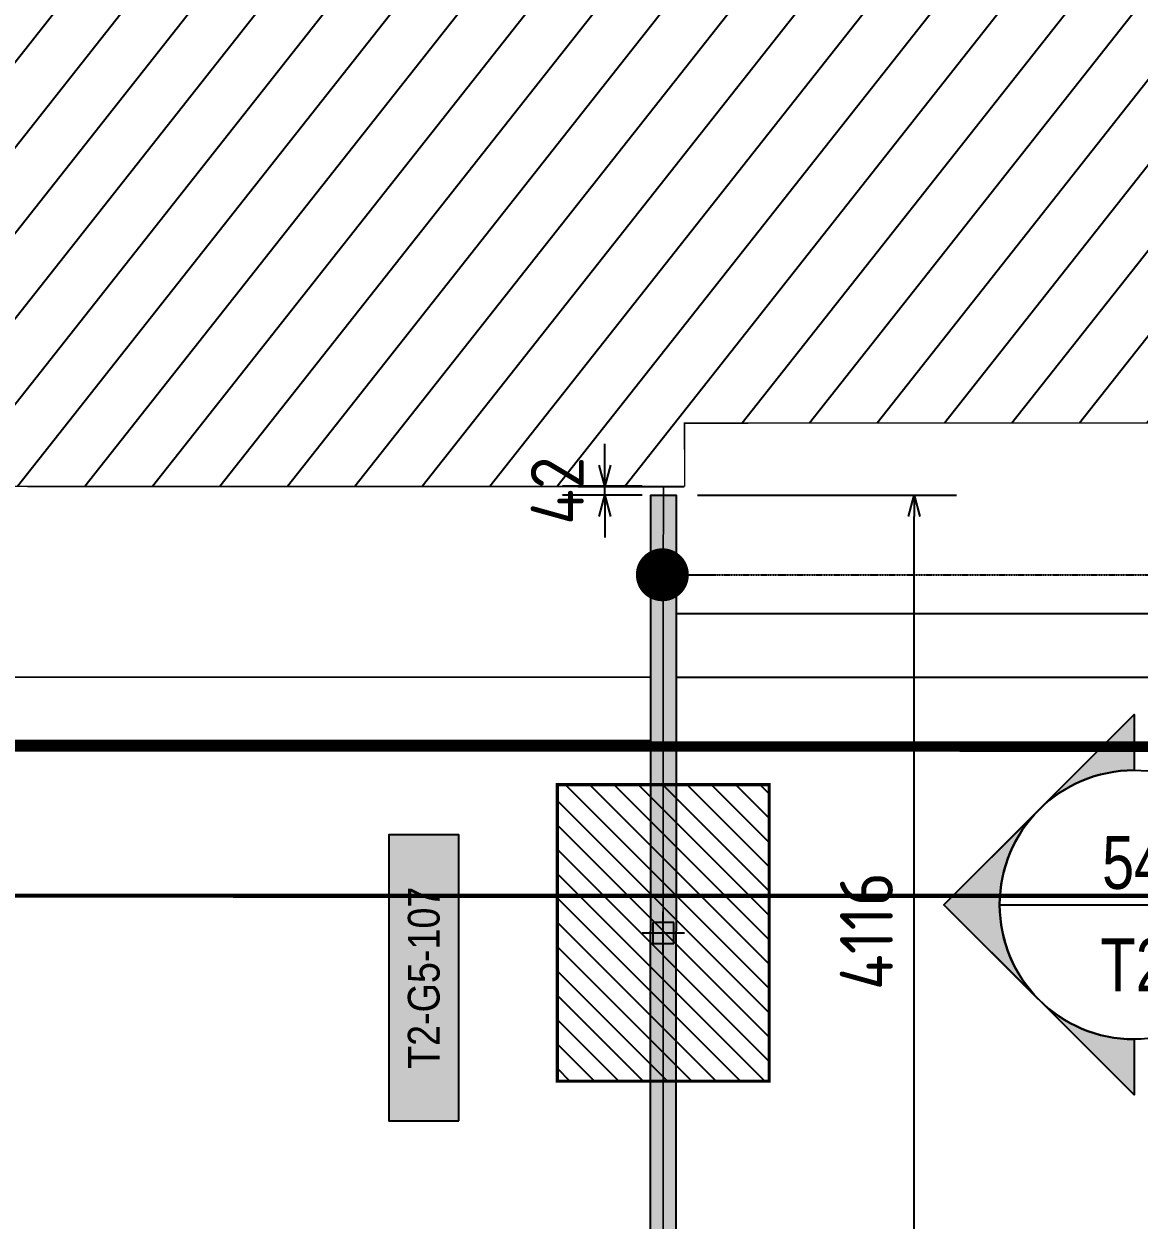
# Model space of a CAD drawing. Header units: centimetres. Extents: x -6122352 to 4157695, y -1694241 to 1947892.
# Drawn here: x 207789 to 213053, y -174023 to -168375 of the extents above; entities that cross this region are included whole.
import ezdxf
from ezdxf.enums import TextEntityAlignment as Align
from ezdxf.xclip import XClip

# ---------------------------------------------------------------- set-up
doc = ezdxf.new("R2010")
doc.units = ezdxf.units.CM
doc.header["$MEASUREMENT"] = 0
doc.header["$XCLIPFRAME"] = 2
doc.header["$PDMODE"] = 66
doc.header["$PDSIZE"] = 100
doc.linetypes.add('DASHED2', pattern=[0.375, 0.25, -0.125])
doc.linetypes.add('XR-AR-END-SETTING OUT PLAN$0$23261-XR-AR-SI-GF$0$HIDDEN', pattern=[0.375, 0.25, -0.125])
for name, color, linetype in [('00-MI-DIM', 7, 'Continuous'), ('23585-XR-AR-BOUNDARY WALLS AND SETBACKS$0$setback', 7, 'XR-AR-END-SETTING OUT PLAN$0$23261-XR-AR-SI-GF$0$HIDDEN'), ('@MI-FOOTINGS', 7, 'Continuous'), ('@MI-REF LAYER', 7, 'Continuous'), ('@MI-TYPE-02', 6, 'Continuous'), ('A-GLASS HATCH', 7, 'Continuous'), ('B_TH_6', 7, 'Continuous'), ('PANEL-TAGS', 7, 'Continuous'), ('XR-AR-END-SETTING OUT PLAN$0$23585-XR-AR-END-GROUND FLOOR$0$A-Flor-Strs', 1, 'Continuous'), ('XR-AR-MID-SETTING OUT FOR MASTER$0$23585-XR-AR-MID-GROUND FLOOR$0$A-Flor-Strs', 1, 'Continuous'), ('XR-AR-MID-SETTING OUT FOR MASTER$0$23585-XR-AR-MID-GROUND FLOOR$0$GS-HATCH-FLOOR TILE', 251, 'Continuous')]:
    doc.layers.add(name, color=color, linetype=linetype)
doc.layers.add('23585-XR-AR-DAMAC PLOT LIMITS$0$1-End units', color=7, linetype='Continuous', lineweight=5, true_color=0xf8991e)
for name, color, linetype, lineweight in [('23585-XR-AR-DAMAC PLOT LIMITS$0$1-Mid units', 41, 'Continuous', 5), ('@ Foundations', 4, 'DASHED2', 50), ('A-ANNO-TEXT', 3, 'Continuous', 25), ('XR-AR-END-SETTING OUT PLAN$0$23585-XR-AR-END-GROUND FLOOR$0$A-GLAZ-SILL', 8, 'Continuous', 5), ('XR-AR-END-SETTING OUT PLAN$0$23585-XR-AR-END-GROUND FLOOR$0$A-GLAZ-WNDO', 232, 'Continuous', 9), ('XR-AR-END-SETTING OUT PLAN$0$23585-XR-AR-END-GROUND FLOOR$0$A-WALL', 7, 'Continuous', 30), ('XR-AR-END-SETTING OUT PLAN$0$23585-XR-AR-END-GROUND FLOOR$0$S-COLS', 51, 'Continuous', 40), ('XR-AR-END-SETTING OUT PLAN$0$23585-XR-AR-END-GROUND FLOOR$0$S-COLS-PATT', 8, 'Continuous', 5), ('XR-AR-MID-SETTING OUT FOR MASTER$0$23585-XR-AR-MID-GROUND FLOOR$0$$A-GLAZ-WNDO', 232, 'Continuous', 9), ('XR-AR-MID-SETTING OUT FOR MASTER$0$23585-XR-AR-MID-GROUND FLOOR$0$A-GLAZ-SILL', 8, 'Continuous', 5), ('XR-AR-MID-SETTING OUT FOR MASTER$0$23585-XR-AR-MID-GROUND FLOOR$0$A-GLAZ-WNDO', 232, 'Continuous', 9), ('XR-AR-MID-SETTING OUT FOR MASTER$0$23585-XR-AR-MID-GROUND FLOOR$0$A-WALL', 7, 'Continuous', 30), ('XR-AR-MID-SETTING OUT FOR MASTER$0$23585-XR-AR-MID-GROUND FLOOR$0$S-COLS', 51, 'Continuous', 40)]:
    doc.layers.add(name, color=color, linetype=linetype, lineweight=lineweight)
doc.styles.add('Arial Narrow', font='ARIALN.TTF', dxfattribs={"width": 0.95, "height": 500})
doc.styles.add('PANELTAG_STYLE', font='arial.ttf')
doc.styles.add('Schueco-BEMSTIL', font='isocpeur.ttf', dxfattribs={"width": 0.9})
doc.dimstyles.new('MI- JWC-TXT-2.5 MM', dxfattribs={"dimscale": 1.5, "dimtxt": 2.5, "dimasz": 1, "dimexe": 2, "dimexo": 1, "dimgap": 1, "dimtad": 1, "dimdec": 0, "dimdsep": 46, "dimtxsty": 'Schueco-BEMSTIL', "dimblk": 'OPEN30', "dimcen": 0, "dimdle": 2, "dimclrd": 140, "dimclre": 8, "dimclrt": 40, "dimadec": 0, "dimazin": 2, "dimtfac": 1, "dimtdec": 0, "dimtix": 1, "dimtmove": 2, "dimatfit": 3, "dimldrblk": 'OPEN', "dimfxl": 2, "dimlwd": -1, "dimlwe": -1, "dimarcsym": 0})

# ---------------------------------------------------------------- blocks, each defined once
blk = doc.blocks.new('23585-XR-AR-BOUNDARY WALLS AND SETBACKS')
at = {"layer": '23585-XR-AR-BOUNDARY WALLS AND SETBACKS$0$setback', "ltscale": 40, "const_width": 0.05}
blk.add_lwpolyline([(496642.234, 2768944.9113), (496656.6113, 2768931.7377), (496660.7662, 2768936.2722), (496664.8196, 2768940.696), (496668.873, 2768945.1196), (496672.9264, 2768949.5434), (496676.9798, 2768953.9672), (496681.0332, 2768958.391), (496685.0866, 2768962.8148), (496689.24, 2768967.3477), (496674.8624, 2768980.5207), (496670.7094, 2768975.9883), (496666.6558, 2768971.5645), (496662.6024, 2768967.1408), (496658.549, 2768962.717), (496654.4956, 2768958.2932), (496650.4422, 2768953.8695), (496646.3888, 2768949.4458), (496642.234, 2768944.9113)], dxfattribs=at)
blk = doc.blocks.new('A$C9d9485f6')
at = {"layer": 'A-ANNO-TEXT', "rotation": 312.4881850805905}
blk.add_blockref('23585-XR-AR-BOUNDARY WALLS AND SETBACKS', (-2377088.5348, -1504219.2521), dxfattribs=at)
blk = doc.blocks.new('23585-XR-AR-DAMAC PLOT LIMITS')
at = {"layer": '23585-XR-AR-DAMAC PLOT LIMITS$0$1-End units', "color": 251, "true_color": 0x636466}
blk.add_lwpolyline([(496656.7965, 2768927.4991), (496639.1013, 2768943.7127), (496645.2829, 2768950.4591), (496662.9781, 2768934.2455)], close=True, dxfattribs=at)
at = {"layer": '23585-XR-AR-DAMAC PLOT LIMITS$0$1-Mid units', "color": 251, "true_color": 0x636466}
blk.add_lwpolyline([(496662.9781, 2768934.2455), (496645.2829, 2768950.4591), (496649.3363, 2768954.8829), (496667.0315, 2768938.6693)], close=True, dxfattribs=at)
blk = doc.blocks.new('A$Cf093b529')
at = {"layer": 'A-ANNO-TEXT'}
blk.add_blockref('23585-XR-AR-DAMAC PLOT LIMITS', (-495391.9901, -2768603.4419), dxfattribs=at)
blk = doc.blocks.new('XR-AR-END-SETTING OUT PLAN$0$23585-XR-AR-END-GROUND FLOOR$0$A$C75a8815d')
at = {"layer": 'XR-AR-END-SETTING OUT PLAN$0$23585-XR-AR-END-GROUND FLOOR$0$S-COLS', "color": 252, "lineweight": 30}
blk.add_lwpolyline([(6049.8, 13227.6), (6049.8, 12227.6), (6249.8, 12227.6), (6249.8, 13227.6)], close=True, dxfattribs=at)
blk = doc.blocks.new('XR-AR-END-SETTING OUT PLAN')
at = {"layer": 'XR-AR-END-SETTING OUT PLAN$0$23585-XR-AR-END-GROUND FLOOR$0$A-Flor-Strs', "color": 8}
for points in [[(3000.1, 19773.3), (3000.1, 20973.3), (9090, 20973.2)], [(3300.1, 19773.3), (3300.1, 20673.3), (9090, 20673.3)]]:
    blk.add_lwpolyline(points, dxfattribs=at)
at = {"layer": 'XR-AR-END-SETTING OUT PLAN$0$23585-XR-AR-END-GROUND FLOOR$0$A-GLAZ-SILL', "color": 252}
blk.add_line((3550.1, 19523.4), (8750.1, 19523.4), dxfattribs=at)
at = {"layer": 'XR-AR-END-SETTING OUT PLAN$0$23585-XR-AR-END-GROUND FLOOR$0$A-GLAZ-WNDO', "color": 252}
for p, q in [((6150.1, 19773.4), (3550.1, 19773.4)), ((6150.1, 19773.4), (8750.1, 19773.4)), ((7410.1, 19623.4), (7410.1, 19773.4)), ((7460.1, 19773.4), (7460.1, 19623.4)), ((8700.1, 19623.4), (8700.1, 19773.4)), ((8750.1, 19773.4), (8750.1, 19523.4)), ((3550.1, 19623.4), (6150.1, 19623.4)), ((8750.1, 19623.4), (6150.1, 19623.4))]:
    blk.add_line(p, q, dxfattribs=at)
blk.add_lwpolyline([(7460.1, 19723.4), (8700.1, 19723.4)], dxfattribs=at)
for points in [[(6150.1, 19563.4), (6070.1, 19563.4), (6070.1, 19613.4), (6150.1, 19613.4)], [(6150.1, 19563.4), (6230.1, 19563.4), (6230.1, 19613.4), (6150.1, 19613.4)], [(6230.1, 19563.4), (7440.1, 19563.4), (7440.1, 19613.4), (6230.1, 19613.4)], [(7520.1, 19563.4), (7440.1, 19563.4), (7440.1, 19613.4), (7520.1, 19613.4)]]:
    blk.add_lwpolyline(points, close=True, dxfattribs=at)
at = {"layer": 'XR-AR-END-SETTING OUT PLAN$0$23585-XR-AR-END-GROUND FLOOR$0$A-WALL', "color": 8}
for points in [[(9250.1, 19773.3), (8750.1, 19773.4), (8750.1, 19523.3), (9250, 19523.4)], [(9250.1, 6650), (9050.1, 6650), (9050.1, 8750), (6850.1, 8750), (6850.1, 8700), (6750.1, 8700), (6750.1, 8750), (6650.1, 8750), (6650.1, 8850), (6950.1, 8850), (6950.1, 8900), (7050.1, 8900), (7050.1, 8850), (9050.1, 8850), (9050.1, 10350), (7050.1, 10350), (7050.1, 9800), (6950.1, 9800), (6950.1, 10550), (7050.1, 10550), (7050.1, 10450), (9050.1, 10450), (9049.9, 19523.4), (9250, 19523.4)]]:
    blk.add_lwpolyline(points, close=True, dxfattribs=at)
at = {"layer": 'XR-AR-END-SETTING OUT PLAN$0$23585-XR-AR-END-GROUND FLOOR$0$S-COLS-PATT', "color": 8}
blk.add_blockref('XR-AR-END-SETTING OUT PLAN$0$23585-XR-AR-END-GROUND FLOOR$0$A$C75a8815d', (3000.1, 5500), dxfattribs=at)
blk = doc.blocks.new('END UNIT')
at = {"xscale": 0.001, "yscale": 0.001, "zscale": 0.001}
blk.add_blockref('XR-AR-END-SETTING OUT PLAN', (-9.1502, 0), dxfattribs=at)
blk = doc.blocks.new('XR-AR-MID-SETTING OUT FOR MASTER$0$23585-XR-AR-MID-GROUND FLOOR$0$945-4P-1-101-GROUND FLOOR PLAN$0$XR-MIDDLE-GROUND FLOOR PLAN$0$A$C446944C1')
at = {"layer": 'XR-AR-MID-SETTING OUT FOR MASTER$0$23585-XR-AR-MID-GROUND FLOOR$0$A-GLAZ-SILL', "color": 252}
blk.add_line((0, 0), (5.2, 0), dxfattribs=at)
for points in [[(2.2081, -0.0228), (2.2081, -0.1242), (2.0938, -0.0735), (2.2081, -0.0228)], [(2.9919, -0.0228), (2.9919, -0.1242), (3.1062, -0.0735), (2.9919, -0.0228)]]:
    blk.add_lwpolyline(points, dxfattribs=at)
at = {"layer": 'XR-AR-MID-SETTING OUT FOR MASTER$0$23585-XR-AR-MID-GROUND FLOOR$0$A-GLAZ-WNDO', "color": 252}
for p, q in [((5.2, 0.25), (0, 0.25)), ((0, 0.25), (0, 0)), ((0.05, 0.1), (0.05, 0.25)), ((1.285, 0.25), (1.285, 0.1)), ((1.335, 0.1), (1.335, 0.25)), ((3.865, 0.1), (3.865, 0.25)), ((3.915, 0.25), (3.915, 0.1)), ((5.15, 0.1), (5.15, 0.25)), ((5.2, 0.25), (5.2, 0)), ((0, 0.1), (2.6, 0.1)), ((5.2, 0.1), (2.6, 0.1))]:
    blk.add_line(p, q, dxfattribs=at)
for points in [[(1.285, 0.2), (0.05, 0.2)], [(3.915, 0.2), (5.15, 0.2)]]:
    blk.add_lwpolyline(points, dxfattribs=at)
for points in [[(1.225, 0.04), (1.305, 0.04), (1.305, 0.09), (1.225, 0.09)], [(2.52, 0.04), (1.305, 0.04), (1.305, 0.09), (2.52, 0.09)], [(2.6, 0.04), (2.52, 0.04), (2.52, 0.09), (2.6, 0.09)], [(2.6, 0.04), (2.68, 0.04), (2.68, 0.09), (2.6, 0.09)], [(2.68, 0.04), (3.895, 0.04), (3.895, 0.09), (2.68, 0.09)], [(3.975, 0.04), (3.895, 0.04), (3.895, 0.09), (3.975, 0.09)]]:
    blk.add_lwpolyline(points, close=True, dxfattribs=at)
blk = doc.blocks.new('XR-AR-MID-SETTING OUT FOR MASTER$0$23585-XR-AR-MID-GROUND FLOOR$0$A$C08698786')
at = {"layer": 'XR-AR-MID-SETTING OUT FOR MASTER$0$23585-XR-AR-MID-GROUND FLOOR$0$S-COLS', "color": 252, "lineweight": 30}
blk.add_lwpolyline([(-100.1, 18727.6), (-100.1, 17727.6), (99.9, 17727.6), (99.9, 18727.6)], close=True, dxfattribs=at)
blk = doc.blocks.new('XR-AR-MID-SETTING OUT FOR MASTER')
at = {"layer": 'XR-AR-MID-SETTING OUT FOR MASTER$0$23585-XR-AR-MID-GROUND FLOOR$0$A-Flor-Strs', "color": 8}
for p, q in [((60.1, 20672.9), (5940, 20672.7)), ((60, 20372.9), (5940, 20372.7))]:
    blk.add_line(p, q, dxfattribs=at)
at = {"layer": 'XR-AR-MID-SETTING OUT FOR MASTER$0$23585-XR-AR-MID-GROUND FLOOR$0$A-WALL', "color": 8}
for points in [[(100, 19472.7), (-100, 19472.7), (-100, 5500), (100, 5500), (100, 8850.1), (1100, 8850.1), (1100, 8950.1), (100, 8950.1), (100, 10950), (2100, 10950), (2100, 9950.1), (2200, 9950.1), (2200.1, 11150), (2100.1, 11150), (2100, 11050), (100, 11050)], [(100, 19472.7), (400, 19472.7), (400, 19222.7), (100, 19222.7)]]:
    blk.add_lwpolyline(points, close=True, dxfattribs=at)
at = {"layer": 'XR-AR-MID-SETTING OUT FOR MASTER$0$23585-XR-AR-MID-GROUND FLOOR$0$$A-GLAZ-WNDO', "color": 8, "xscale": -1000, "yscale": 1000, "zscale": 1000}
blk.add_blockref('XR-AR-MID-SETTING OUT FOR MASTER$0$23585-XR-AR-MID-GROUND FLOOR$0$945-4P-1-101-GROUND FLOOR PLAN$0$XR-MIDDLE-GROUND FLOOR PLAN$0$A$C446944C1', (5600, 19222.7), dxfattribs=at)
at = {"layer": 'XR-AR-MID-SETTING OUT FOR MASTER$0$23585-XR-AR-MID-GROUND FLOOR$0$GS-HATCH-FLOOR TILE', "color": 8}
blk.add_blockref('XR-AR-MID-SETTING OUT FOR MASTER$0$23585-XR-AR-MID-GROUND FLOOR$0$A$C08698786', (0, 0), dxfattribs=at)
blk = doc.blocks.new('MID UNIT')
at = {"xscale": 0.001, "yscale": 0.001, "zscale": 0.001}
blk.add_blockref('XR-AR-MID-SETTING OUT FOR MASTER', (0, 0), dxfattribs=at)
blk = doc.blocks.new('TH_6')
at = {"xscale": -1}
blk.add_blockref('END UNIT', (495838.3054, 2769163.9966), dxfattribs=at)
blk.add_blockref('MID UNIT', (495838.3054, 2769163.9966), dxfattribs=at)
blk = doc.blocks.new('23585-XR-AR-MALDIVE-3$0$TH_6')
at = {"layer": 'B_TH_6', "xscale": 1.000019685734281, "yscale": 1.000019685734281, "zscale": 1.000019685734281}
blk.add_blockref('TH_6', (-9.7602, -54.513), dxfattribs=at)
at = {"layer": '@ Foundations', "linetype": 'DASHED2', "ltscale": 25}
blk.add_lwpolyline([(495839.6561, 2769177.7888), (495836.9561, 2769177.7888), (495836.9561, 2769183.1388), (495839.6561, 2769183.1388)], close=True, dxfattribs=at)
blk = doc.blocks.new('_Dot')
at = {"color": 0, "linetype": 'ByBlock', "lineweight": -2}
blk.add_line((-0.5, 0), (-1, 0), dxfattribs=at)
at = {"color": 0, "linetype": 'ByBlock', "const_width": 0.5}
blk.add_lwpolyline([(-0.25, 0, 1), (0.25, 0, 1)], format="xyb", close=True, dxfattribs=at)
blk = doc.blocks.new('_Open30')
at = {"color": 0, "linetype": 'ByBlock', "lineweight": -2}
for p, q in [((-1, 0.268), (0, 0)), ((0, 0), (-1, -0.268)), ((0, 0), (-1, 0))]:
    blk.add_line(p, q, dxfattribs=at)
blk = doc.blocks.new('*D3689')
at = {"layer": '@MI-TYPE-02', "color": 8, "transparency": 16777216}
for p, q in [((161.3, 4184.7), (1384.5, 4184.7)), ((160, 68.8), (1384.5, 68.8))]:
    blk.add_line(p, q, dxfattribs=at)
at = {"layer": '@MI-TYPE-02', "color": 140, "transparency": 16777216}
blk.add_line((1184.5, 168.8), (1184.5, 4084.7), dxfattribs=at)
at = {"layer": 'Defpoints', "color": 0, "transparency": 16777216}
for p in [(61.3, 4184.7), (1184.5, 4184.7), (60, 68.8)]:
    blk.add_point(p, dxfattribs=at)
at = {"layer": '@MI-TYPE-02', "color": 140, "transparency": 16777216, "xscale": 100, "yscale": 100, "zscale": 100}
for p, rotation in [((1184.5, 4184.7), 90), ((1184.5, 68.8), 270)]:
    blk.add_blockref('_Open30', p, dxfattribs=dict(at, rotation=rotation))
at = {"layer": '@MI-TYPE-02', "color": 40, "transparency": 16777216, "insert": (959.5, 2126.8), "char_height": 250, "attachment_point": 5, "rotation": 90, "style": 'Schueco-BEMSTIL'}
blk.add_mtext('4116', dxfattribs=at)
blk = doc.blocks.new('_Open')
at = {"color": 0, "linetype": 'ByBlock', "lineweight": -2}
for p, q in [((-1, 0.2), (0, 0)), ((-1, -0.2), (0, 0)), ((0, 0), (-1, 0))]:
    blk.add_line(p, q, dxfattribs=at)
blk = doc.blocks.new('T2-SINGLE FOOTING')
at = {"layer": '@MI-FOOTINGS', "transparency": 33554679}
h = blk.add_hatch(dxfattribs=at)
h.set_pattern_fill('ANSI31', color=8, scale=650)
h.paths.add_polyline_path([(-700, 500), (700, 500), (700, -500), (-700, -500)])
at = {"layer": '@MI-FOOTINGS', "color": 62, "const_width": 15}
blk.add_lwpolyline([(-700, 500), (700, 500), (700, -500), (-700, -500)], close=True, dxfattribs=at)
at = {"layer": '@MI-FOOTINGS', "color": 30}
blk.add_point((0, 0), dxfattribs=at)
blk = doc.blocks.new('*D2999')
at = {"layer": '@MI-TYPE-02', "color": 140, "transparency": 16777216}
for p, q in [((210531.7, -170457.6), (210531.7, -170357.6)), ((210531.7, -170600.1), (210531.7, -170557.6)), ((210531.7, -170700.1), (210531.7, -170800.1))]:
    blk.add_line(p, q, dxfattribs=at)
at = {"layer": '@MI-TYPE-02', "color": 8, "transparency": 16777216}
for p, q in [((210707.2, -170557.6), (210331.7, -170557.6)), ((210707.2, -170600.1), (210331.7, -170600.1))]:
    blk.add_line(p, q, dxfattribs=at)
at = {"layer": 'Defpoints', "color": 0, "transparency": 16777216}
for p in [(210531.7, -170557.6), (210807.2, -170557.6), (210807.2, -170600.1)]:
    blk.add_point(p, dxfattribs=at)
at = {"layer": '@MI-TYPE-02', "color": 140, "transparency": 16777216, "xscale": 100, "yscale": 100, "zscale": 100}
for p, rotation in [((210531.7, -170557.6), 270), ((210531.7, -170600.1), 90)]:
    blk.add_blockref('_Open30', p, dxfattribs=dict(at, rotation=rotation))
at = {"layer": '@MI-TYPE-02', "color": 40, "transparency": 16777216, "insert": (210306.7, -170578.9), "char_height": 250, "attachment_point": 5, "rotation": 90, "style": 'Schueco-BEMSTIL'}
blk.add_mtext('42', dxfattribs=at)
blk = doc.blocks.new('*U3659')
h = blk.add_hatch(color=94)
edge = h.paths.add_edge_path()
edge.add_line((0, -6.35), (0, -8.98))
edge.add_line((0, -8.98), (-8.98, 0))
edge.add_line((-8.98, 0), (0, 8.98))
edge.add_line((0, 8.98), (0, 6.35))
edge.add_arc((0, 0), 6.35, 90, 270)
at = {"color": 94}
blk.add_line((-6.35, 0), (6.35, 0), dxfattribs=at)
blk.add_lwpolyline([(0, -6.35), (0, -8.98), (-8.98, 0), (0, 8.98), (0, 6.35, 1)], format="xyb", close=True, dxfattribs=at)
blk.add_lwpolyline([(-4.49, 4.49, 0.414214), (-4.49, -4.49), (-8.98, 0), (-4.49, 4.49)], format="xyb", close=True)
blk.add_circle((0, 0), 6.35, dxfattribs=at)
at = {"style": 'Arial Narrow', "width": 0.95, "flags": 8}
blk.add_attdef('VIEWNUMBER', text='', height=2.5, dxfattribs=at).set_placement((0, 0), align=Align.BOTTOM_CENTER)
blk.add_attdef('SHEETNUMBER', text='', height=2.5, dxfattribs=at).set_placement((0, -1.588), align=Align.TOP_CENTER)
blk = doc.blocks.new('PANELTAG')
at = {"layer": 'PANEL-TAGS', "color": 1}
blk.add_lwpolyline([(-13.5, -3.3), (13.5, -3.3), (13.5, 3.3), (-13.5, 3.3)], close=True, dxfattribs=at)
at = {"layer": 'PANEL-TAGS', "color": 40, "true_color": 0xffd700}
blk.add_solid([(-13.5, -3.3), (13.5, -3.3), (-13.5, 3.3), (13.5, 3.3)], dxfattribs=at)
at = {"layer": 'PANEL-TAGS', "color": 5, "style": 'PANELTAG_STYLE', "width": 0.85}
blk.add_attdef('TAGNO', text='', height=3, dxfattribs=at).set_placement((0, 0), align=Align.MIDDLE)
blk = doc.blocks.new('G8-partition walls')
at = {"layer": 'A-GLASS HATCH'}
h = blk.add_hatch(color=6, dxfattribs=at)
h.dxf.hatch_style = 1
h.paths.add_polyline_path([(-60, 68.8), (-58.7, 4184.8), (61.3, 4184.7), (60, 68.8)])
at = {"layer": '@MI-TYPE-02', "color": 6}
blk.add_lwpolyline([(-60, 68.8), (-58.7, 4184.8), (61.3, 4184.7), (60, 68.8)], close=True, dxfattribs=at)
at = {"layer": '@MI-FOOTINGS', "rotation": 90}
blk.add_blockref('T2-SINGLE FOOTING', (0.7, 2117.8), dxfattribs=at)
at = {"layer": '@MI-TYPE-02'}
dim = blk.add_linear_dim(base=(1184.5, 4184.7), p1=(60, 68.8), p2=(61.3, 4184.7), angle=90, dimstyle='MI- JWC-TXT-2.5 MM', dxfattribs=at)
dim.commit()
dim.dimension.update_dxf_attribs({"geometry": '*D3689', "text_midpoint": (959.5, 2126.8)})

msp = doc.modelspace()

# ---------------------------------------------------------------- block references
at = {"layer": '@MI-REF LAYER', "xscale": 1000, "yscale": 1000, "zscale": 1000}
msp.add_blockref('A$C9d9485f6', (-23958.95046, 48155.57226), dxfattribs=at)
at = {"layer": '@MI-REF LAYER', "xscale": 1000, "yscale": 1000, "zscale": 1000, "rotation": 312.4882903633292}
msp.add_blockref('A$Cf093b529', (-891608.73293, 539022.72011), dxfattribs=at)

# ---------------------------------------------------------------- next in the draw order: block references
at = {"layer": '@MI-REF LAYER'}
ref = msp.add_blockref('23585-XR-AR-MALDIVE-3$0$TH_6', (496524586.15946, 2768928032.72183), dxfattribs=dict(at, xscale=1000, yscale=1000, zscale=1000, rotation=179.9901620622459))
XClip(ref).set_block_clipping_path([(495847.3952198066, 2769187.9355630581), (495838.3190916902, 2769187.8967248513), (495832.3190833228, 2769187.8967248574), (495826.3192199203, 2769187.8968596635), (495820.3192130812, 2769187.8968501091), (495814.3192041675, 2769187.8968599862), (495808.3191952454, 2769187.8968599923), (495802.3191863215, 2769187.896859997), (495793.3573151571, 2769187.9368566284), (495793.3597128564, 2769163.9969128855), (495847.394775833, 2769163.9944282351)])

# ---------------------------------------------------------------- next in the draw order: block references
at = {"layer": '00-MI-DIM'}
ref = msp.add_blockref('*U3659', (213029.88756, -172533.92272, 0), dxfattribs=dict(at, xscale=100, yscale=100, zscale=100))
ref.add_attrib('VIEWNUMBER', '54', dxfattribs={"layer": '0', "height": 250, "style": 'Arial Narrow', "width": 0.95}).set_placement((213029.88756, -172533.92272, 0), align=Align.BOTTOM_CENTER)
ref.add_attrib('SHEETNUMBER', 'T2', dxfattribs={"layer": '0', "height": 250, "style": 'Arial Narrow', "width": 0.95}).set_placement((213029.88756, -172692.67272, 0), align=Align.TOP_CENTER)
at = {"layer": '@MI-REF LAYER', "extrusion": (5.28805e-12, -6.92406e-09, 1), "xscale": 250, "yscale": 250, "zscale": 250, "rotation": 180.0886329981475}
msp.add_blockref('_Dot', (210802.56185, -170975.83693, -22.45904), dxfattribs=at)
at = {"layer": 'PANEL-TAGS', "color": 94}
ref = msp.add_blockref('PANELTAG', (209676.07554, -172878.78114), dxfattribs=dict(at, xscale=50.00000000000001, yscale=50.00000000000001, zscale=50.00000000000001, rotation=90.00000000000001))
ref.add_attrib('TAGNO', 'T2-G5-107', dxfattribs={"color": 5, "height": 150, "rotation": 90, "style": 'PANELTAG_STYLE', "width": 0.85}).set_placement((209676.07554, -172878.78114), align=Align.MIDDLE_CENTER)

# ---------------------------------------------------------------- next in the draw order: wipeouts: each hides what was drawn before it
at = {"color": 10}
msp.add_wipeout([(204658.88339, -156284.44356), (204656.38786, -170557.99649), (210904.91618, -170559.08556), (210906.42862, -170258.43256), (246707.38373, -170264.54232), (246707.2836, -170565.21681), (252957.57214, -170566.11958), (252959.63251, -156292.73705), (204658.88958, -156284.44356)], dxfattribs=at).dxf.layer = '@MI-REF LAYER'

# ---------------------------------------------------------------- next in the draw order: hatches: boundary and pattern name
at = {"layer": '@MI-REF LAYER', "transparency": 33554508}
h = msp.add_hatch(dxfattribs=at)
h.set_pattern_fill('ANSI31', color=256, scale=2000, angle=186.72236)
h.paths.add_polyline_path([(204658.88863, -156284.44356), (204656.38786, -170557.99649), (210906.51157, -170557.62426), (210906.42863, -170258.44587), (246707.63459, -170264.59312), (246707.58297, -170565.21691), (252957.57212, -170566.29004), (252959.63375, -156292.73705)])

# ---------------------------------------------------------------- next in the draw order: linework, layer by layer
at = {"layer": '@MI-REF LAYER', "const_width": 5}
msp.add_lwpolyline([(204658.88863, -156284.44356), (204656.38786, -170557.99649), (210906.51157, -170557.62426), (210906.42863, -170258.44587), (246707.63459, -170264.59312), (246707.58297, -170565.21691), (252957.57212, -170566.29004), (252959.63375, -156292.73705)], close=True, dxfattribs=at)
at = {"layer": '@MI-REF LAYER', "color": 1, "const_width": 20}
msp.add_lwpolyline([(201757.18452, -174754.06492), (204450.48976, -172490.36683), (227377.70693, -172494.78809), (227376.56286, -169332.4093), (227377.70693, -172494.78809), (253044.85579, -172499.73772), (255709.44795, -174762.40789)], dxfattribs=at)
at = {"layer": '@MI-REF LAYER', "linetype": 'DASHED2', "extrusion": (3.92215e-12, 7.46019e-09, 1), "elevation": -22.4615}
msp.add_lwpolyline([(210802.56185, -170975.83693), (237028.12161, -170979.35861), (237585.04955, -170242.67926)], dxfattribs=at)

# ---------------------------------------------------------------- next in the draw order: block references
at = {"layer": '@MI-TYPE-02', "color": 240, "true_color": 0xed1f24}
msp.add_blockref('G8-partition walls', (210806.44585, -174784.88534), dxfattribs=at)

# ---------------------------------------------------------------- next in the draw order: dimensions: what is measured, and where the dimension line sits
dim = msp.add_linear_dim(base=(210531.68289, -170557.63018), p1=(210807.16483, -170600.11809), p2=(210807.15814, -170557.63018), angle=90, dimstyle='MI- JWC-TXT-2.5 MM', dxfattribs=at)
dim.commit()
dim.dimension.update_dxf_attribs({"geometry": '*D2999', "text_midpoint": (210306.68289, -170578.87413)})

doc.saveas('drawing.dxf')
